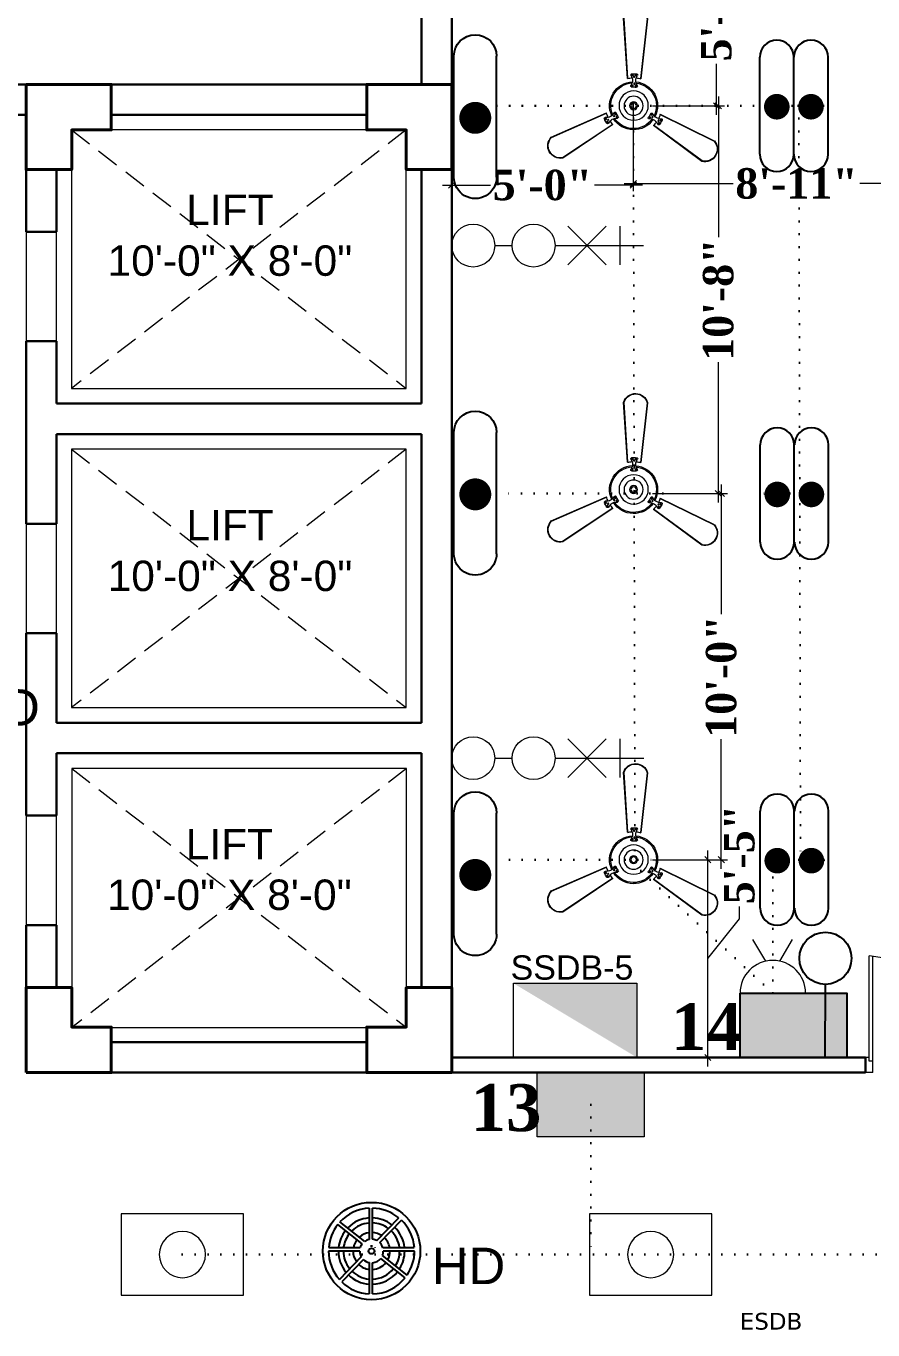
# Model space of a CAD drawing. Header units: inches. Extents: x -12 to 20935469, y -1604 to 24729220.
# Drawn here: x 20825139.4 to 20825417.8, y 24663299.7 to 24663728.5 of the extents above; entities that cross this region are included whole.
import ezdxf
from ezdxf import colors
from ezdxf.entities.mleader import LeaderData, LeaderLine
from ezdxf.math import Vec2, Vec3

# ---------------------------------------------------------------- set-up
doc = ezdxf.new("R2010")
doc.units = ezdxf.units.IN
doc.header["$LTSCALE"] = 0.03
doc.header["$MEASUREMENT"] = 0
doc.header["$PDMODE"] = 32
doc.header["$PDSIZE"] = 15
for name, pattern in [('ACAD_ISO02W100', [15, 12, -3]), ('DASHED2', [0.375, 0.25, -0.125]), ('DOT', [0.25, 0, -0.25])]:
    doc.linetypes.add(name, pattern=pattern)
for name, color, linetype, lineweight in [('0-elect.fixture-3 fan', 200, 'Continuous', 20), ('2', 7, 'Continuous', 9), ('CL BOX', 90, 'ACAD_ISO02W100', 0), ('column', 1, 'Continuous', 40), ('Dimiention', 75, 'Continuous', 18), ('Door', 7, 'Continuous', 18), ('Dot', 253, 'Continuous', 0), ('DOUBLE LIGHT', 210, 'Continuous', 0), ('E-CF', 4, 'Continuous', 30), ('Gas', 21, 'Continuous', 5), ('line', 7, 'Continuous', 9), ('Main Wall', 7, 'Continuous', 30), ('TU TEXT', 251, 'Continuous', 13), ('wind.', 150, 'Continuous', 20)]:
    doc.layers.add(name, color=color, linetype=linetype, lineweight=lineweight)
for name, color, linetype in [('DIM TEXT 2025', 7, 'Continuous'), ('H', 154, 'Continuous'), ('heat detactor', 8, 'Continuous'), ('SB TEXT', 215, 'DOT'), ('SSDB TXT', 7, 'Continuous'), ('TEXT', 7, 'Continuous'), ('w', 188, 'DOT')]:
    doc.layers.add(name, color=color, linetype=linetype)
doc.styles.add('2', font='swisscl.ttf')
doc.styles.add('RomanS', font='arial.ttf', dxfattribs={"height": 12})
doc.styles.get("Standard").update_dxf_attribs({"font": 'timesbd.ttf'})
doc.dimstyles.new('Standard 8', dxfattribs={"dimtxt": 7, "dimasz": 2, "dimexe": 2, "dimexo": 2, "dimgap": 2, "dimtad": 0, "dimdec": 0, "dimzin": 3, "dimdsep": 46, "dimlunit": 4, "dimtxsty": 'Standard', "dimblk": 'OBLIQUE', "dimcen": 3, "dimdle": 3, "dimclrd": 256, "dimclre": 256, "dimclrt": 256, "dimadec": 0, "dimazin": 0, "dimtfac": 1, "dimtdec": 0, "dimtix": 1, "dimtofl": 0, "dimtmove": 0, "dimatfit": 0, "dimldrblk": 'OBLIQUE', "dimfxl": 1, "dimtolj": 1, "dimtzin": 0, "dimlwd": -1, "dimlwe": -1, "dimarcsym": 0})

# ---------------------------------------------------------------- blocks, each defined once
blk = doc.blocks.new('_Oblique')
at = {"color": 0, "linetype": 'ByBlock', "lineweight": -2}
blk.add_line((-0.5, -0.5), (0.5, 0.5), dxfattribs=at)
blk = doc.blocks.new('*D89')
at = {"layer": 'Defpoints', "color": 0, "transparency": 16777216}
for p in [(20825345.37, 24663454.32), (20825363.52, 24663454.32), (20825345.37, 24663389.28)]:
    blk.add_point(p, dxfattribs=at)
at = {"layer": 'DIM TEXT 2025', "lineweight": 0, "transparency": 16777216}
for p, q in [((20825363.52, 24663386.28), (20825363.52, 24663457.32)), ((20825345.37, 24663454.32), (20825365.52, 24663454.32)), ((20825373.95, 24663434.89), (20825373.95, 24663438.89)), ((20825363.52, 24663421.8), (20825373.95, 24663434.89)), ((20825345.37, 24663389.28), (20825365.52, 24663389.28))]:
    blk.add_line(p, q, dxfattribs=at)
at = {"layer": 'DIM TEXT 2025', "lineweight": 0, "transparency": 16777216, "xscale": 2, "yscale": 2, "zscale": 2}
for p, rotation in [((20825363.52, 24663454.32), 90), ((20825363.52, 24663389.28), 270)]:
    blk.add_blockref('_Oblique', p, dxfattribs=dict(at, rotation=rotation))
at = {"layer": 'DIM TEXT 2025', "lineweight": 0, "transparency": 16777216, "insert": (20825373.95, 24663456.01), "char_height": 10, "attachment_point": 5, "rotation": 90}
blk.add_mtext('\\A1;5\'-5"', dxfattribs=at)
blk = doc.blocks.new('*D94')
at = {"layer": 'Defpoints', "color": 0, "transparency": 16777216}
for p in [(20825345.37, 24663702.29), (20825345.37, 24663574.77), (20825367.02, 24663574.77)]:
    blk.add_point(p, dxfattribs=at)
at = {"layer": 'DIM TEXT 2025', "lineweight": 0, "transparency": 16777216}
for p, q in [((20825367.02, 24663705.29), (20825367.02, 24663659.11)), ((20825345.37, 24663702.29), (20825369.02, 24663702.29)), ((20825367.02, 24663571.77), (20825367.02, 24663617.95)), ((20825345.37, 24663574.77), (20825369.02, 24663574.77))]:
    blk.add_line(p, q, dxfattribs=at)
at = {"layer": 'DIM TEXT 2025', "lineweight": 0, "transparency": 16777216, "xscale": 2, "yscale": 2, "zscale": 2}
for p, rotation in [((20825367.02, 24663702.29), 90), ((20825367.02, 24663574.77), 270)]:
    blk.add_blockref('_Oblique', p, dxfattribs=dict(at, rotation=rotation))
at = {"layer": 'DIM TEXT 2025', "lineweight": 0, "transparency": 16777216, "insert": (20825367.02, 24663638.53), "char_height": 10, "attachment_point": 5, "rotation": 90}
blk.add_mtext('\\A1;10\'-8"', dxfattribs=at)
blk = doc.blocks.new('*D95')
at = {"layer": 'Defpoints', "color": 0, "transparency": 16777216}
for p in [(20825345.37, 24663574.77), (20825345.37, 24663454.32), (20825367.99, 24663454.32)]:
    blk.add_point(p, dxfattribs=at)
at = {"layer": 'DIM TEXT 2025', "lineweight": 0, "transparency": 16777216}
for p, q in [((20825367.99, 24663577.77), (20825367.99, 24663535.12)), ((20825345.37, 24663574.77), (20825369.99, 24663574.77)), ((20825367.99, 24663451.32), (20825367.99, 24663493.97)), ((20825345.37, 24663454.32), (20825369.99, 24663454.32))]:
    blk.add_line(p, q, dxfattribs=at)
at = {"layer": 'DIM TEXT 2025', "lineweight": 0, "transparency": 16777216, "xscale": 2, "yscale": 2, "zscale": 2}
for p, rotation in [((20825367.99, 24663574.77), 90), ((20825367.99, 24663454.32), 270)]:
    blk.add_blockref('_Oblique', p, dxfattribs=dict(at, rotation=rotation))
at = {"layer": 'DIM TEXT 2025', "lineweight": 0, "transparency": 16777216, "insert": (20825367.99, 24663514.54), "char_height": 10, "attachment_point": 5, "rotation": 90}
blk.add_mtext('\\A1;10\'-0"', dxfattribs=at)
blk = doc.blocks.new('*D96')
at = {"layer": 'Defpoints', "color": 0, "transparency": 16777216}
for p in [(20825345.37, 24663764.15), (20825366.37, 24663764.15), (20825345.37, 24663702.29)]:
    blk.add_point(p, dxfattribs=at)
at = {"layer": 'DIM TEXT 2025', "lineweight": 0, "transparency": 16777216}
for p, q in [((20825345.37, 24663764.15), (20825368.37, 24663764.15)), ((20825366.37, 24663767.15), (20825366.37, 24663750.34)), ((20825366.37, 24663699.29), (20825366.37, 24663716.11)), ((20825345.37, 24663702.29), (20825368.37, 24663702.29))]:
    blk.add_line(p, q, dxfattribs=at)
at = {"layer": 'DIM TEXT 2025', "lineweight": 0, "transparency": 16777216, "xscale": 2, "yscale": 2, "zscale": 2}
for p, rotation in [((20825366.37, 24663764.15), 90), ((20825366.37, 24663702.29), 270)]:
    blk.add_blockref('_Oblique', p, dxfattribs=dict(at, rotation=rotation))
at = {"layer": 'DIM TEXT 2025', "lineweight": 0, "transparency": 16777216, "insert": (20825366.37, 24663733.22), "char_height": 10, "attachment_point": 5, "rotation": 90}
blk.add_mtext('\\A1;5\'-2"', dxfattribs=at)
blk = doc.blocks.new('FDDF')
at = {"layer": 'line', "color": 6, "linetype": 'Continuous', "lineweight": 25, "ltscale": 50}
for p, q in [((7351582.6, 3307777.3), (7351582.6, 3307351.8)), ((7351732.3, 3307777.3), (7351732.3, 3307351.8))]:
    blk.add_line(p, q, dxfattribs=at)
at = {"layer": 'line', "color": 6, "linetype": 'Continuous', "lineweight": 40, "ltscale": 50, "const_width": 56.1}
blk.add_lwpolyline([(7351657.4, 3307596.9, 1), (7351657.4, 3307540.8, 1)], format="xyb", close=True, dxfattribs=at)
at = {"layer": 'line', "color": 6, "linetype": 'Continuous', "lineweight": 25, "ltscale": 50}
for centre, start, end in [((7351657.4, 3307777.3), 0, 180), ((7351657.4, 3307351.8), 180, 0)]:
    blk.add_arc(centre, 74.8, start, end, dxfattribs=at)
blk = doc.blocks.new('fgftrfteter')
at = {"layer": 'Dimiention', "color": 4, "ltscale": 50}
for p, q in [((4580894.6, 2288122.5), (4580807.5, 2288269.4)), ((4580988.8, 2288122.5), (4581075.8, 2288269.4)), ((4580719.7, 2287905.6), (4581163.6, 2287905.6))]:
    blk.add_line(p, q, dxfattribs=at)
blk.add_arc((4580941.7, 2287905.6), 221.9, 0, 180, dxfattribs=at)
blk = doc.blocks.new('2PIN')
at = {"layer": 'H', "true_color": 0x000000, "transparency": 33554567}
h = blk.add_hatch(color=18, dxfattribs=at)
h.dxf.hatch_style = 1
h.paths.add_polyline_path([(20823026.99, 24658981.16), (20822972.29, 24658981.16), (20822972.29, 24658948.3), (20823026.99, 24658948.3)])
blk.add_lwpolyline([(20822972.29, 24658981.16), (20823026.99, 24658981.16), (20823026.99, 24658948.3), (20822972.29, 24658948.3)], close=True)
at = {"layer": '2', "color": 6, "lineweight": 25, "transparency": 33554648, "xscale": 0.07559514081214198, "yscale": 0.07559514081214198, "zscale": 0.07559514081214198}
blk.add_blockref('fgftrfteter', (20476692.14, 24486026.62), dxfattribs=at)
blk = doc.blocks.new('JUJUJUKIII')
at = {"layer": 'H', "ltscale": 50, "true_color": 0x999999, "transparency": 33554556}
h = blk.add_hatch(color=253, dxfattribs=at)
h.dxf.hatch_style = 1
h.paths.add_polyline_path([(7363219.9, 3291034.2), (7363425.7, 3291034.2), (7363425.7, 3291376.7), (7363219.9, 3291376.7)])
at = {"layer": 'Dimiention', "color": 4, "ltscale": 50}
blk.add_lwpolyline([(7363219.9, 3291034.2), (7363425.7, 3291034.2), (7363425.7, 3291376.7), (7363219.9, 3291376.7)], close=True, dxfattribs=at)
blk = doc.blocks.new('bulb')
at = {"layer": 'line', "color": 4, "lineweight": 25, "ltscale": 50}
for p, q in [((20823168.7, 24658803.9), (20823168.7, 24658777.61)), ((20823168.7, 24658790.76), (20823209.88, 24658790.76))]:
    blk.add_line(p, q, dxfattribs=at)
blk.add_circle((20823224.56, 24658790.76), 14.68, dxfattribs=at)
blk = doc.blocks.new('U7TYT')
at = {"layer": 'Dimiention', "ltscale": 50, "transparency": 33554590}
h = blk.add_hatch(color=253, dxfattribs=at)
h.dxf.hatch_style = 1
h.paths.add_polyline_path([(7347319.5, 3290479.6), (7346977, 3290273.9), (7347319.5, 3290273.9)])
at = {"layer": 'Dimiention', "color": 4, "ltscale": 50}
blk.add_lwpolyline([(7347319.5, 3290273.9), (7347319.5, 3290479.6), (7346977, 3290479.6), (7346977, 3290273.9)], close=True, dxfattribs=at)
blk = doc.blocks.new('gy')
at = {"layer": 'Dimiention', "color": 18, "ltscale": 50, "true_color": 0x000000}
for p, q in [((3543686.26, 5183217.13), (3543686.26, 5183211.14)), ((3543688.4, 5183217.13), (3543694.39, 5183211.14)), ((3543694.39, 5183217.13), (3543688.4, 5183211.14)), ((3543696.38, 5183214.14), (3543682.58, 5183214.14)), ((3543705.77, 5183214.14), (3543703.06, 5183214.14))]:
    blk.add_line(p, q, dxfattribs=at)
for centre in [(3543699.72, 5183214.14), (3543709.11, 5183214.14)]:
    blk.add_circle(centre, 3.34, dxfattribs=at)
blk = doc.blocks.new('E-CF')
at = {"layer": '0-elect.fixture-3 fan', "color": 230, "linetype": 'ByBlock', "lineweight": 13, "ltscale": 5}
for p, q in [((-1.45, 6.53), (-2.38, 20.87)), ((-1.35, 6.55), (-2.29, 20.85)), ((3.24, 20.73), (1.65, 6.48)), ((3.34, 20.73), (1.74, 6.45)), ((-19.63, -7.46), (-6.46, -1.71)), ((-19.57, -7.54), (-6.43, -1.8)), ((6.34, -2.1), (19.2, -8.44)), ((6.37, -2.01), (19.25, -8.36)), ((-4.99, -4.44), (-16.92, -12.4)), ((-4.93, -4.51), (-16.88, -12.49)), ((16.28, -13.26), (4.71, -4.73)), ((16.32, -13.17), (4.78, -4.66))]:
    blk.add_line(p, q, dxfattribs=at)
at = {"layer": '0-elect.fixture-3 fan', "color": 232, "linetype": 'ByBlock', "lineweight": 13, "ltscale": 5}
for p, q in [((-0.33, 6.68), (-0.62, 7.28)), ((-0.29, 7.46), (-0.15, 7.2)), ((-0.02, 6.87), (0.23, 7.01)), ((0.48, 7.43), (0.62, 7.18)), ((0.63, 6.66), (0.96, 7.25)), ((-0.35, 5.43), (-0.66, 4.81)), ((-0.35, 4.97), (-0.22, 4.72)), ((0.04, 5.2), (0.29, 5.33)), ((0.42, 4.9), (0.56, 4.65)), ((0.6, 5.41), (0.87, 4.78)), ((-6.08, -2.77), (-6.75, -2.79)), ((-6.68, -3.29), (-6.53, -3.05)), ((-4.99, -2.18), (-4.57, -1.62)), ((-4.52, -2.55), (-4.76, -2.41)), ((-4.53, -3.01), (-3.84, -2.97)), ((-4.46, -2.08), (-4.31, -1.83)), ((-4.13, -2.78), (-3.98, -2.54)), ((4.03, -2.81), (3.74, -2.8)), ((4.47, -2.17), (4.18, -2.17)), ((4.47, -2.63), (4.47, -2.91)), ((4.87, -2.41), (4.49, -1.83)), ((5.94, -3.05), (6.61, -3.1)), ((-6.31, -3.97), (-6.16, -3.73)), ((-5.94, -3.44), (-6.18, -3.29)), ((-5.62, -3.61), (-6, -4.17)), ((4.38, -3.22), (3.69, -3.14)), ((5.44, -3.87), (5.79, -4.45)), ((6.19, -4.13), (5.9, -4.12)), ((5.95, -3.42), (5.94, -3.7)), ((6.6, -3.47), (6.31, -3.46))]:
    blk.add_line(p, q, dxfattribs=at)
at = {"layer": '0-elect.fixture-3 fan', "color": 5, "lineweight": 13}
blk.add_line((0, 0), (0, 0), dxfattribs=at)
at = {"layer": '0-elect.fixture-3 fan', "color": 230, "linetype": 'ByBlock', "lineweight": 13, "ltscale": 5, "extrusion": (0, 0, -1)}
for centre, major_axis, start_param, end_param in [((0.46, 19.91), (-2.12, 2.12), 5.823867, 8.359631), ((0.46, 19.91), (-2.05, 2.05), 5.830329, 8.353169), ((0, 0), (4.72, 4.72), -1.003222, -0.833722), ((0, 0), (4.72, 4.72), -0.690743, -0.521244), ((0, 0), (-4.05, 4.05), 5.068563, 7.021343), ((0, 0), (-3.85, 3.85), 5.085186, 7.003917), ((0, 0), (-4.05, 4.05), 0.879773, 2.832553), ((0, 0), (-3.85, 3.85), 0.896396, 2.815126), ((0, 0), (-4.72, 4.72), 5.068843, 5.238343), ((0, 0), (4.05, 4.05), 1.403372, 3.356151), ((0, 0), (-3.85, 3.85), 2.990791, 4.909522), ((0, 0), (-4.72, 4.72), 2.66197, 2.831469), ((0, 0), (4.72, 4.72), 3.185569, 3.355068), ((0, 0), (4.72, 4.72), 1.403652, 1.573151), ((-17.47, -9.55), (-2.12, 2.12), 3.729471, 6.265236), ((-17.47, -9.55), (-2.05, 2.05), 3.735934, 6.258773), ((17, -10.35), (-2.12, 2.12), 1.635076, 4.170841), ((17, -10.35), (2.05, 2.05), 0.070743, 2.593582)]:
    blk.add_ellipse(centre, major_axis=major_axis, ratio=1, start_param=start_param, end_param=end_param, dxfattribs=at)
at = {"layer": '0-elect.fixture-3 fan', "color": 232, "linetype": 'ByBlock', "lineweight": 13, "ltscale": 5, "extrusion": (0, 0, -1)}
for centre, major_axis, start_param, end_param in [((-0.41, 7.39), (-0.169, 0.169), 5.038692, 7.013305), ((0, 0), (5.4, 5.4), -0.840677, -0.683789), ((-0.22, 7.33), (0.101, 0.101), 3.926991, 10.210176), ((-2.18, 6.1), (-1.37, 1.37), 2.052913, 2.705807), ((0.11, 6.94), (0.101, 0.101), 3.926991, 10.210176), ((0.55, 7.31), (0.101, 0.101), 3.926991, 10.210176), ((2.58, 5.99), (1.46, 1.46), 3.643048, 4.257264), ((0.75, 7.36), (-0.169, 0.169), 0.887007, 2.86162), ((-0.44, 4.71), (0.169, 0.169), 2.26283, 4.381754), ((-0.28, 4.84), (0.101, 0.101), 3.926991, 10.210176), ((0, 0), (3.17, 3.17), -0.878763, -0.645703), ((0.17, 5.27), (0.101, 0.101), 3.926991, 10.210176), ((0.49, 4.78), (0.101, 0.101), 3.926991, 10.210176), ((0.66, 4.68), (0.169, 0.169), 0.376965, 2.49589), ((-6.75, -3.02), (0.169, 0.169), 3.505001, 5.479614), ((-6.6, -3.17), (0.101, 0.101), 3.926991, 10.210176), ((-6.47, -0.75), (1.46, 1.46), 1.548653, 2.162869), ((-4.19, -4.93), (-1.37, 1.37), 6.241703, 6.894597), ((-4.64, -2.48), (-0.101, 0.101), 5.497787, 11.780972), ((-4.38, -1.76), (-0.169, 0.169), 6.136552, 8.255476), ((-4.38, -1.96), (-0.101, 0.101), 5.497787, 11.780972), ((-4.05, -2.66), (0.101, 0.101), 3.926991, 10.210176), ((0, 0), (-3.17, 3.17), 4.880824, 5.113884), ((-3.86, -2.73), (0.169, 0.169), 0.168435, 2.287359), ((3.72, -2.9), (0.169, 0.169), 2.471361, 4.590285), ((0, 0), (-3.17, 3.17), 2.786429, 3.019489), ((3.89, -2.81), (0.101, 0.101), 3.926991, 10.210176), ((4.29, -1.97), (-0.169, 0.169), 5.928021, 8.046946), ((4.33, -2.17), (0.101, 0.101), 3.926991, 10.210176), ((4.47, -2.77), (0.101, 0.101), 3.926991, 10.210176), ((6.36, -1.16), (1.37, 1.37), 2.576511, 3.229406), ((6.6, -3.33), (-0.169, 0.169), 0.849902, 2.824515), ((0, 0), (-5.4, 5.4), 4.91891, 5.075797), ((-6.19, -4.04), (0.169, 0.169), 1.373501, 3.348114), ((-6.24, -3.85), (0.101, 0.101), 3.926991, 10.210176), ((-6.06, -3.36), (0.101, 0.101), 3.926991, 10.210176), ((3.89, -5.22), (-1.46, 1.46), 1.025054, 1.63927), ((6, -4.32), (-0.169, 0.169), 2.981402, 4.956015), ((5.95, -3.56), (-0.101, 0.101), 5.497787, 11.780972), ((6.05, -4.13), (0.101, 0.101), 3.926991, 10.210176), ((0, 0), (-5.4, 5.4), 2.824515, 2.981402), ((6.45, -3.47), (-0.101, 0.101), 5.497787, 11.780972)]:
    blk.add_ellipse(centre, major_axis=major_axis, ratio=1, start_param=start_param, end_param=end_param, dxfattribs=at)
at = {"layer": '0-elect.fixture-3 fan', "linetype": 'ByBlock', "lineweight": 13, "ltscale": 5, "extrusion": (0, 0, -1)}
blk.add_ellipse((0.01, 0.03), major_axis=(-2.47, 2.47), ratio=1, start_param=5.497787, end_param=11.780972, dxfattribs=at)
at = {"layer": '0-elect.fixture-3 fan', "color": 200, "linetype": 'ByBlock', "lineweight": 13, "ltscale": 5, "extrusion": (0, 0, -1)}
blk.add_ellipse((0, 0), major_axis=(-1.61, 1.61), ratio=1, start_param=5.497787, end_param=11.780972, dxfattribs=at)
at = {"layer": '0-elect.fixture-3 fan', "color": 190, "linetype": 'ByBlock', "lineweight": 13, "ltscale": 5, "extrusion": (0, 0, -1)}
for major_axis, start_param, end_param in [((0.666, 0.666), 3.926991, 10.210176), ((-0.461, 0.461), 5.497787, 11.780972)]:
    blk.add_ellipse((0, 0), major_axis=major_axis, ratio=1, start_param=start_param, end_param=end_param, dxfattribs=at)
blk = doc.blocks.new('GGGGTG')
at = {"layer": 'line', "color": 5, "lineweight": -3, "xscale": -0.05365266185709679, "yscale": 0.05365266185709679, "zscale": 0.05365266185709679, "rotation": 270}
for p in [(11622999.06, 1222003.23), (11622999.06, 1221995.2)]:
    blk.add_blockref('FDDF', p, dxfattribs=at)
blk = doc.blocks.new('*D62')
at = {"layer": 'Defpoints', "color": 0, "transparency": 16777216}
for p in [(20825339.05, 24663703.53), (20825446.4, 24663703.53), (20825446.4, 24663676.67)]:
    blk.add_point(p, dxfattribs=at)
at = {"layer": 'DIM TEXT 2025', "lineweight": 0, "transparency": 16777216}
for p, q in [((20825339.05, 24663703.53), (20825339.05, 24663674.67)), ((20825446.4, 24663703.53), (20825446.4, 24663674.67)), ((20825336.05, 24663676.67), (20825371.92, 24663676.67)), ((20825449.4, 24663676.67), (20825413.53, 24663676.67))]:
    blk.add_line(p, q, dxfattribs=at)
at = {"layer": 'DIM TEXT 2025', "lineweight": 0, "transparency": 16777216, "xscale": 2, "yscale": 2, "zscale": 2, "rotation": 180}
blk.add_blockref('_Oblique', (20825339.05, 24663676.67), dxfattribs=at)
at = {"layer": 'DIM TEXT 2025', "lineweight": 0, "transparency": 16777216, "xscale": 2, "yscale": 2, "zscale": 2}
blk.add_blockref('_Oblique', (20825446.4, 24663676.67), dxfattribs=at)
at = {"layer": 'DIM TEXT 2025', "lineweight": 0, "transparency": 16777216, "insert": (20825392.73, 24663676.67), "char_height": 10, "attachment_point": 5}
blk.add_mtext('\\A1;8\'-11"', dxfattribs=at)
blk = doc.blocks.new('*D63')
at = {"layer": 'Defpoints', "color": 0, "transparency": 16777216}
for p in [(20825279.27, 24663703.57), (20825339.05, 24663703.57), (20825339.05, 24663676.16)]:
    blk.add_point(p, dxfattribs=at)
at = {"layer": 'DIM TEXT 2025', "lineweight": 0, "transparency": 16777216}
for p, q in [((20825279.27, 24663703.57), (20825279.27, 24663674.16)), ((20825339.05, 24663703.57), (20825339.05, 24663674.16)), ((20825276.27, 24663676.16), (20825292.04, 24663676.16)), ((20825342.05, 24663676.16), (20825326.28, 24663676.16))]:
    blk.add_line(p, q, dxfattribs=at)
at = {"layer": 'DIM TEXT 2025', "lineweight": 0, "transparency": 16777216, "xscale": 2, "yscale": 2, "zscale": 2, "rotation": 180}
blk.add_blockref('_Oblique', (20825279.27, 24663676.16), dxfattribs=at)
at = {"layer": 'DIM TEXT 2025', "lineweight": 0, "transparency": 16777216, "xscale": 2, "yscale": 2, "zscale": 2}
blk.add_blockref('_Oblique', (20825339.05, 24663676.16), dxfattribs=at)
at = {"layer": 'DIM TEXT 2025', "lineweight": 0, "transparency": 16777216, "insert": (20825309.16, 24663676.16), "char_height": 10, "attachment_point": 5}
blk.add_mtext('\\A1;5\'-0"', dxfattribs=at)
blk = doc.blocks.new('GGGFGFG')
at = {"layer": 'line', "color": 4, "ltscale": 50}
for p, q in [((7356688.2, 3293208.1), (7357003, 3293208.1)), ((7356688.2, 3292998.4), (7356688.2, 3293208.1)), ((7357003, 3293208.1), (7357003, 3292998.4)), ((7357003, 3292998.4), (7356688.2, 3292998.4))]:
    blk.add_line(p, q, dxfattribs=at)
blk.add_circle((7356845.6, 3293103.2), 59.6, dxfattribs=at)
blk = doc.blocks.new('heat detaCTOR')
for p, q in [((20826806.99, 24664335.71), (20826806.99, 24664325.41)), ((20826808.1, 24664325.48), (20826808.1, 24664335.73)), ((20826804.72, 24664323.99), (20826796.69, 24664330.35)), ((20826805.53, 24664324.77), (20826797.4, 24664331.19)), ((20826809.56, 24664325.06), (20826816.75, 24664332.51)), ((20826810.46, 24664324.4), (20826817.58, 24664331.78)), ((20826803.91, 24664321.62), (20826793.66, 24664321.62)), ((20826804.07, 24664322.73), (20826793.7, 24664322.73)), ((20826821.85, 24664322.73), (20826811.48, 24664322.73)), ((20826821.9, 24664321.62), (20826811.65, 24664321.62)), ((20826804.41, 24664319.72), (20826797.2, 24664312.27)), ((20826805.09, 24664318.84), (20826797.97, 24664311.46)), ((20826806.99, 24664317.83), (20826806.99, 24664307.52)), ((20826808.1, 24664307.5), (20826808.1, 24664317.77)), ((20826818.83, 24664312.83), (20826810.79, 24664319.19)), ((20826819.48, 24664313.72), (20826811.36, 24664320.16))]:
    blk.add_line(p, q)
at = {"layer": 'heat detactor'}
for radius in [16.02, 0.961]:
    blk.add_circle((20826807.78, 24664321.62), radius, dxfattribs=at)
at = {"layer": 'heat detactor', "ltscale": 50}
for radius, start, end in [(14.12, 93.1805, 137.2895), (14.12, 50.5228, 88.685), (14.12, 141.7875, 175.4795), (9.26, 95.4082, 134.2403), (9.26, 53.6686, 87.7533), (14.12, 4.5205, 46.0244), (9.26, 141.9072, 172.3309), (6.08, 97.3867, 131.5175), (6.08, 56.4828, 86.9346), (6.08, 10.4886, 45.9945), (9.26, 7.6691, 45.9996), (14.12, 179.9779, 221.5042), (9.26, 180, 218.3584), (6.08, 180, 215.5442), (6.08, 142.0004, 169.5114), (3.87, 180, 209.4431), (3.87, 142.2004, 163.3657), (3.87, 101.6639, 125.5893), (1.65, 78.6551, 101.3184), (3.87, 62.6166, 85.1763), (1.65, 42.0404, 45.9436), (3.87, 16.6343, 45.9836), (3.87, 337.7128, 0), (6.08, 331.7846, 0), (9.26, 329.0619, 0), (14.12, 326.0126, 0.0221), (6.08, 226.0325, 262.6133), (3.87, 226.0434, 258.3361), (3.87, 274.8237, 321.1017), (6.08, 273.0654, 321.3017), (9.26, 226.0274, 264.5918), (14.12, 271.315, 321.5146), (9.26, 272.2467, 321.395), (14.12, 226.0026, 266.8195)]:
    blk.add_arc((20826807.78, 24664321.62), radius, start, end, dxfattribs=at)
at = {"layer": 'heat detactor'}
for start, end in [(94.5899, 135.3638), (52.5077, 88.0926), (141.8685, 173.4939), (6.5061, 46.0017), (180, 219.5193), (327.9383, 0), (226.0253, 265.4101), (271.9074, 321.4336)]:
    blk.add_arc((20826807.78, 24664321.62), 10.91, start, end, dxfattribs=at)
at = {"insert": (20826827.55, 24664322.73), "char_height": 12, "attachment_point": 1, "style": 'RomanS'}
blk.add_mtext_dynamic_manual_height_columns('HD', width=23.193, gutter_width=60, heights=[0], dxfattribs=at)

msp = doc.modelspace()

# ---------------------------------------------------------------- linework, layer by layer
at = {"layer": 'column', "lineweight": 40, "ltscale": 20}
for points in [[(20825139.37, 24663709.32), (20825167.37, 24663709.32), (20825167.37, 24663694.32), (20825154.37, 24663694.32), (20825154.37, 24663681.32), (20825139.37, 24663681.32), (20825139.37, 24663709.32)], [(20825279.37, 24663709.32), (20825251.37, 24663709.32), (20825251.37, 24663694.32), (20825264.37, 24663694.32), (20825264.37, 24663681.32), (20825279.37, 24663681.32), (20825279.37, 24663709.32)], [(20825139.37, 24663384.28), (20825167.37, 24663384.28), (20825167.37, 24663399.28), (20825154.37, 24663399.28), (20825154.37, 24663412.28), (20825139.37, 24663412.28), (20825139.37, 24663384.28)], [(20825279.37, 24663384.28), (20825251.37, 24663384.28), (20825251.37, 24663399.28), (20825264.37, 24663399.28), (20825264.37, 24663412.28), (20825279.37, 24663412.28), (20825279.37, 24663384.28)]]:
    msp.add_lwpolyline(points, dxfattribs=at)
at = {"layer": 'Door'}
for p, q in [((20825416.57, 24663388.08), (20825416.57, 24663422.68)), ((20825417.77, 24663384.28), (20825417.77, 24663422.66)), ((20825416.57, 24663389.28), (20825415.37, 24663389.28)), ((20825417.77, 24663388.08), (20825416.57, 24663388.08)), ((20825417.77, 24663384.28), (20825415.37, 24663384.28))]:
    msp.add_line(p, q, dxfattribs=at)
msp.add_arc((20825412.34, 24663383.88), 39.03, 0.5894, 83.777, dxfattribs=at)
at = {"layer": 'Dot', "linetype": 'DASHED2', "lineweight": 0, "ltscale": 1000}
for points in [[(20825154.31, 24663694.32), (20825264.37, 24663609.32), (20825264.37, 24663694.32), (20825154.31, 24663609.32)], [(20825154.31, 24663589.32), (20825264.37, 24663504.32), (20825264.37, 24663589.32), (20825154.31, 24663504.32)], [(20825154.37, 24663484.32), (20825264.43, 24663399.15), (20825264.43, 24663484.32), (20825154.37, 24663399.15)]]:
    msp.add_lwpolyline(points, dxfattribs=at)
at = {"layer": 'Gas', "color": 0, "lineweight": 5}
for points in [[(20825154.31, 24663609.32), (20825264.37, 24663609.32), (20825264.37, 24663694.32), (20825154.31, 24663694.32)], [(20825154.31, 24663504.32), (20825264.37, 24663504.32), (20825264.37, 24663589.32), (20825154.31, 24663589.32)]]:
    msp.add_lwpolyline(points, close=True, dxfattribs=at)
msp.add_lwpolyline([(20825154.37, 24663450.8), (20825154.37, 24663399.15), (20825264.43, 24663399.15), (20825264.43, 24663484.32), (20825154.37, 24663484.32), (20825154.37, 24663450.8)], dxfattribs=at)
at = {"layer": 'Gas', "color": 0, "lineweight": 35}
msp.add_lwpolyline([(20825139.37, 24663384.3), (20825139.37, 24663384.3)], dxfattribs=at)
at = {"layer": 'Main Wall', "lineweight": 30}
for p, q in [((20825269.37, 24663709.32), (20825269.37, 24663774.15)), ((20825279.37, 24663412.28), (20825279.37, 24663774.15)), ((20825167.37, 24663709.32), (20825269.37, 24663709.32)), ((20825167.37, 24663699.32), (20825251.37, 24663699.32)), ((20825139.37, 24663660.82), (20825149.37, 24663660.82)), ((20825139.37, 24663624.82), (20825149.37, 24663624.82)), ((20825149.37, 24663604.32), (20825269.37, 24663604.32)), ((20825149.37, 24663594.32), (20825269.37, 24663594.32)), ((20825139.37, 24663564.82), (20825149.37, 24663564.82)), ((20825149.37, 24663528.82), (20825139.37, 24663528.82)), ((20825149.37, 24663499.32), (20825269.37, 24663499.32)), ((20825149.37, 24663489.32), (20825269.37, 24663489.32)), ((20825149.37, 24663468.8), (20825139.37, 24663468.8)), ((20825149.37, 24663432.8), (20825139.37, 24663432.8)), ((20825389.37, 24663389.28), (20825279.37, 24663389.28)), ((20825279.37, 24663389.28), (20825415.37, 24663389.28)), ((20825415.37, 24663389.28), (20825415.37, 24663384.28)), ((20825167.37, 24663384.28), (20825251.37, 24663384.28)), ((20825279.37, 24663384.28), (20825415.37, 24663384.28))]:
    msp.add_line(p, q, dxfattribs=at)
for points in [[(20825139.37, 24663709.32), (20825129.37, 24663709.32), (20825129.37, 24663699.32), (20825139.37, 24663699.32)], [(20825139.37, 24663681.32), (20825139.37, 24663660.82)], [(20825149.37, 24663681.32), (20825149.37, 24663660.82)], [(20825269.37, 24663604.32), (20825269.37, 24663681.32)], [(20825139.37, 24663624.82), (20825139.37, 24663564.82)], [(20825149.37, 24663624.82), (20825149.37, 24663604.32)], [(20825149.37, 24663594.32), (20825149.37, 24663564.82)], [(20825269.37, 24663499.32), (20825269.37, 24663594.32)], [(20825139.37, 24663528.82), (20825139.37, 24663468.8)], [(20825149.37, 24663528.82), (20825149.37, 24663499.32)], [(20825149.37, 24663489.32), (20825149.37, 24663468.8)], [(20825269.37, 24663412.28), (20825269.37, 24663489.32)], [(20825139.37, 24663432.8), (20825139.37, 24663412.28), (20825139.37, 24663412.28)], [(20825149.37, 24663432.8), (20825149.37, 24663412.28)], [(20825167.37, 24663394.28), (20825251.37, 24663394.28)]]:
    msp.add_lwpolyline(points, dxfattribs=at)
at = {"layer": 'Main Wall', "lineweight": 13}
for points in [[(20825139.37, 24663624.82), (20825149.37, 24663624.82), (20825149.37, 24663660.82), (20825139.37, 24663660.82)], [(20825139.37, 24663528.82), (20825149.37, 24663528.82), (20825149.37, 24663564.82), (20825139.37, 24663564.82)], [(20825139.37, 24663432.8), (20825149.37, 24663432.8), (20825149.37, 24663468.8), (20825139.37, 24663468.8)]]:
    msp.add_lwpolyline(points, close=True, dxfattribs=at)
at = {"layer": 'w', "linetype": 'DOT', "lineweight": 30, "ltscale": 550, "transparency": 33554661}
for p, q in [((20825294.1, 24663702.29), (20825403.07, 24663702.29)), ((20825294.17, 24663702.29), (20825348.81, 24663702.29)), ((20825339.05, 24663702.29), (20825339.59, 24663455.62)), ((20825380.62, 24663702.29), (20825403.07, 24663702.29)), ((20825393.49, 24663702.28), (20825394.03, 24663455.61)), ((20825348.73, 24663574.78), (20825294.1, 24663574.77)), ((20825403.22, 24663574.79), (20825380.77, 24663574.79)), ((20825294.1, 24663454.32), (20825348.81, 24663454.32)), ((20825384.93, 24663410.41), (20825338.4, 24663453.51)), ((20825380.77, 24663454.32), (20825404.65, 24663454.32)), ((20825384.93, 24663410.41), (20825384.93, 24663454.32)), ((20825325.07, 24663373.71), (20825325.07, 24663324.43)), ((20825190.75, 24663324.43), (20825920.75, 24663324.43))]:
    msp.add_line(p, q, dxfattribs=at)
at = {"layer": 'wind.', "lineweight": 5}
msp.add_line((20824969.84, 24663699.32), (20825139.37, 24663699.32), dxfattribs=at)

# ---------------------------------------------------------------- block references
at = {"xscale": 0.5837749611745884, "yscale": 0.5837749611745884, "zscale": 0.5837749611745884, "rotation": 89.9161170599082}
msp.add_blockref('bulb', (35202774.52, 12486282.78), dxfattribs=at)
at = {"xscale": 0.6429687876420657, "yscale": 0.6429687876420657, "zscale": 0.6429687876420657}
msp.add_blockref('2PIN', (7436852.89, 8808455.18), dxfattribs=at)
at = {"layer": 'CL BOX', "color": 5, "transparency": 33554457, "xscale": -0.127552882082143, "yscale": 0.127552882082143, "zscale": 0.127552882082143, "rotation": 359.9998993550784}
for p in [(21763576.88, 24243277.97), (21763730.88, 24243277.97)]:
    msp.add_blockref('GGGFGFG', p, dxfattribs=at)
at = {"layer": 'Dimiention', "xscale": 2.112111447955701, "yscale": 2.112111447955701, "zscale": 2.112111447955701}
for p, rotation in [((28309995, 35611182.23), 180), ((28309994.98, 35611013.65), 180.00000013461)]:
    msp.add_blockref('gy', p, dxfattribs=dict(at, rotation=rotation))
at = {"layer": 'DOUBLE LIGHT', "xscale": -1.398727522837716, "yscale": 1.398727522837716, "zscale": 1.398727522837716, "rotation": 90}
for p in [(23086344.26, 41169328.66), (23086344.41, 41169201.14), (23086344.41, 41169080.69)]:
    msp.add_blockref('GGGGTG', p, dxfattribs=at)
at = {"layer": 'E-CF', "xscale": 1.378879578969062, "yscale": 1.378879578969062, "zscale": 1.378879578969062}
for p in [(20825339.15, 24663702.29), (20825339.15, 24663576.05), (20825339.15, 24663454.32)]:
    msp.add_blockref('E-CF', p, dxfattribs=at)
at = {"layer": 'heat detactor'}
for p in [(-1707.86, -812.32), (-1554.81, -996.02)]:
    msp.add_blockref('heat detaCTOR', p, dxfattribs=at)
at = {"layer": 'line', "color": 5}
for name, p, xscale, yscale, zscale, rotation in [('FDDF', (20136461.29, 24973606.49), -0.09369666655797602, 0.09369666655797602, 0.09369666655797602, 179.9999999896241), ('FDDF', (20136461.29, 24973482.65), -0.09369666655797602, 0.09369666655797602, 0.09369666655797602, 179.9999999896241), ('FDDF', (20136461.29, 24973357.48), -0.09369666655797602, 0.09369666655797602, 0.09369666655797602, 179.9999999896241), ('U7TYT', (19954412.39, 25053453.43), -0.1185378862922786, 0.1185378862922786, 0.1185378862922786, 179.9988390966592), ('JUJUJUKIII', (20487374.01, 23907285.18), -0.1026830631760966, 0.1026830631760966, 0.1026830631760966, 270)]:
    msp.add_blockref(name, p, dxfattribs=dict(at, xscale=xscale, yscale=yscale, zscale=zscale, rotation=rotation))

# ---------------------------------------------------------------- texts
at = {"layer": 'SB TEXT', "char_height": 15.435, "width": 227.4581, "attachment_point": 8, "rotation": 0}
for s, insert in [('\\A1; 14', (20825360.2, 24663391.67)), ('\\A1;13', (20825297.18, 24663364.83))]:
    msp.add_mtext(s, dxfattribs=dict(at, insert=insert))
at = {"layer": 'SSDB TXT', "lineweight": 5, "ltscale": 20, "insert": (20825318.88, 24663422.86), "char_height": 8, "attachment_point": 2, "style": '2'}
msp.add_mtext_dynamic_manual_height_columns('{\\fArial|b0|i0|c0|p34;\\C0;SSDB-5}', width=104.7597, gutter_width=0.5, heights=[0], dxfattribs=at)
at = {"layer": 'TEXT', "color": 30, "lineweight": 5, "ltscale": 20, "char_height": 10, "attachment_point": 2, "style": '2'}
for insert in [(20825206.4, 24663673.03), (20825206.43, 24663569.34), (20825206.22, 24663464.46)]:
    msp.add_mtext_dynamic_manual_height_columns('\\pxsm1;{\\fArial|b0|i0|c0|p34;\\C0;LIFT\\P10\'-0" X 8\'-0" }', width=235.5919, gutter_width=0.75, heights=[0], dxfattribs=dict(at, insert=insert))
at = {"layer": 'TU TEXT', "color": 5, "ltscale": 50, "insert": (20825374.07, 24663305.26), "char_height": 5, "attachment_point": 1}
msp.add_mtext_dynamic_manual_height_columns('{\\fVerdana|b0|i0|c0|p34;\\H1.1x;\\C256;ESDB}', width=10.0383, gutter_width=0.0112, heights=[0], dxfattribs=at)

# ---------------------------------------------------------------- dimensions: what is measured, and where the dimension line sits
at = {"layer": 'DIM TEXT 2025', "lineweight": 0}
for base, p1, p2, picture, middle in [((20825366.37, 24663764.15), (20825345.37, 24663702.29), (20825345.37, 24663764.15), '*D96', (20825366.37, 24663733.22)), ((20825367.02, 24663574.77), (20825345.37, 24663702.29), (20825345.37, 24663574.77), '*D94', (20825367.02, 24663638.53)), ((20825367.99, 24663454.32), (20825345.37, 24663574.77), (20825345.37, 24663454.32), '*D95', (20825367.99, 24663514.54))]:
    dim = msp.add_linear_dim(base=base, p1=p1, p2=p2, angle=90, dimstyle='Standard 8', override={"dimtxt": 10, "dimexo": 0, "dimlwd": 0, "dimlwe": 0}, dxfattribs=at)
    dim.commit()
    dim.dimension.update_dxf_attribs({"geometry": picture, "text_midpoint": middle})
for base, p1, p2, picture, middle in [((20825339.05, 24663676.16), (20825279.27, 24663703.57), (20825339.05, 24663703.57), '*D63', (20825309.16, 24663676.16)), ((20825446.4, 24663676.67), (20825339.05, 24663703.53), (20825446.4, 24663703.53), '*D62', (20825392.73, 24663676.67))]:
    dim = msp.add_linear_dim(base=base, p1=p1, p2=p2, dimstyle='Standard 8', override={"dimtxt": 10, "dimexo": 0, "dimlwd": 0, "dimlwe": 0}, dxfattribs=at)
    dim.commit()
    dim.dimension.update_dxf_attribs({"geometry": picture, "text_midpoint": middle})
dim = msp.add_linear_dim(base=(20825363.52, 24663454.32), p1=(20825345.37, 24663389.28), p2=(20825345.37, 24663454.32), angle=90, dimstyle='Standard 8', override={"dimtxt": 10, "dimexo": 0, "dimtmove": 1, "dimlwd": 0, "dimlwe": 0}, dxfattribs=at)
dim.commit()
dim.dimension.update_dxf_attribs({"geometry": '*D89', "text_midpoint": (20825373.95, 24663440.89), "dimtype": 160})

# ---------------------------------------------------------------- leaders
at = {"layer": 'TEXT', "color": 30, "lineweight": 5, "ltscale": 20}
ml = msp.add_multileader_mtext('Standard', dxfattribs=at)
ml.set_content('{\\fArial|b0|i0|c0|p34;\\C256;Fire Duct}', color=30)
ml.set_leader_properties()
ml.build(insert=Vec2(0, 0))
ml.multileader.update_dxf_attribs({"text_right_attachment_type": 6, "dogleg_length": 0.36, "arrow_head_size": 10})
ctx = ml.context
ctx.base_point, ctx.char_height, ctx.arrow_head_size, ctx.landing_gap_size, ctx.plane_origin = Vec3(20824954.3, 24663348.72), 10, 10, 0.09, Vec3(20824931.8, 24663396.57)
ctx.right_attachment = 6
notes = []
notes.append((ctx, [(0, (1, 1, 0), (20824931.8, 24663348.72), (1, 0), 22.49, [(0, [(20824931.8, 24663396.57)], 0, [])])]))
ctx.mtext.insert, ctx.mtext.width, ctx.mtext.defined_height, ctx.mtext.flow_direction = Vec3(20824954.39, 24663353.8), 232.7041, 29.78, 5
for ctx, leaders in notes:
    for number, flags, end, landing, length, lines in leaders:
        leader = LeaderData()
        leader.index, (leader.has_last_leader_line, leader.has_dogleg_vector, leader.attachment_direction) = number, flags
        leader.last_leader_point, leader.dogleg_vector, leader.dogleg_length = Vec3(end), Vec3(landing), length
        for number, points, colour, breaks in lines:
            line = LeaderLine()
            line.index, line.vertices, line.color, line.breaks = number, Vec3.list(points), colors.encode_raw_color(colour), breaks
            leader.lines.append(line)
        ctx.leaders.append(leader)

doc.saveas('drawing.dxf')
